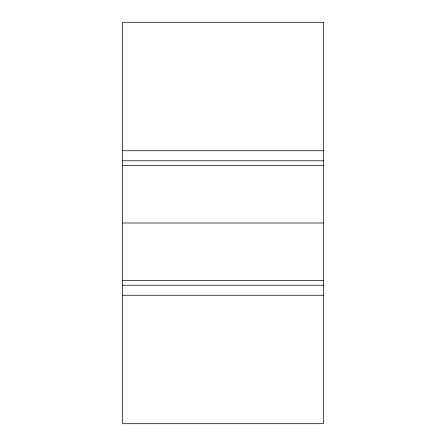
<?xml version="1.0" encoding="UTF-8"?>
<svg xmlns="http://www.w3.org/2000/svg" width="446" height="446" viewBox="0 0 446 446"><rect width="100%" height="100%" fill="white"/><g stroke="black" fill="none" stroke-linecap="round" stroke-linejoin="round"><path stroke-width="0.67" d="M122.65 150.748L323.35 150.748M122.65 160.783L323.35 160.783M122.65 165.622L323.35 165.622M122.65 223L323.35 223M122.65 280.378L323.35 280.378M122.65 285.217L323.35 285.217M122.65 295.252L323.35 295.252M323.35 22.3L122.65 22.3L122.65 423.7L323.35 423.7L323.35 22.3"/></g></svg>
